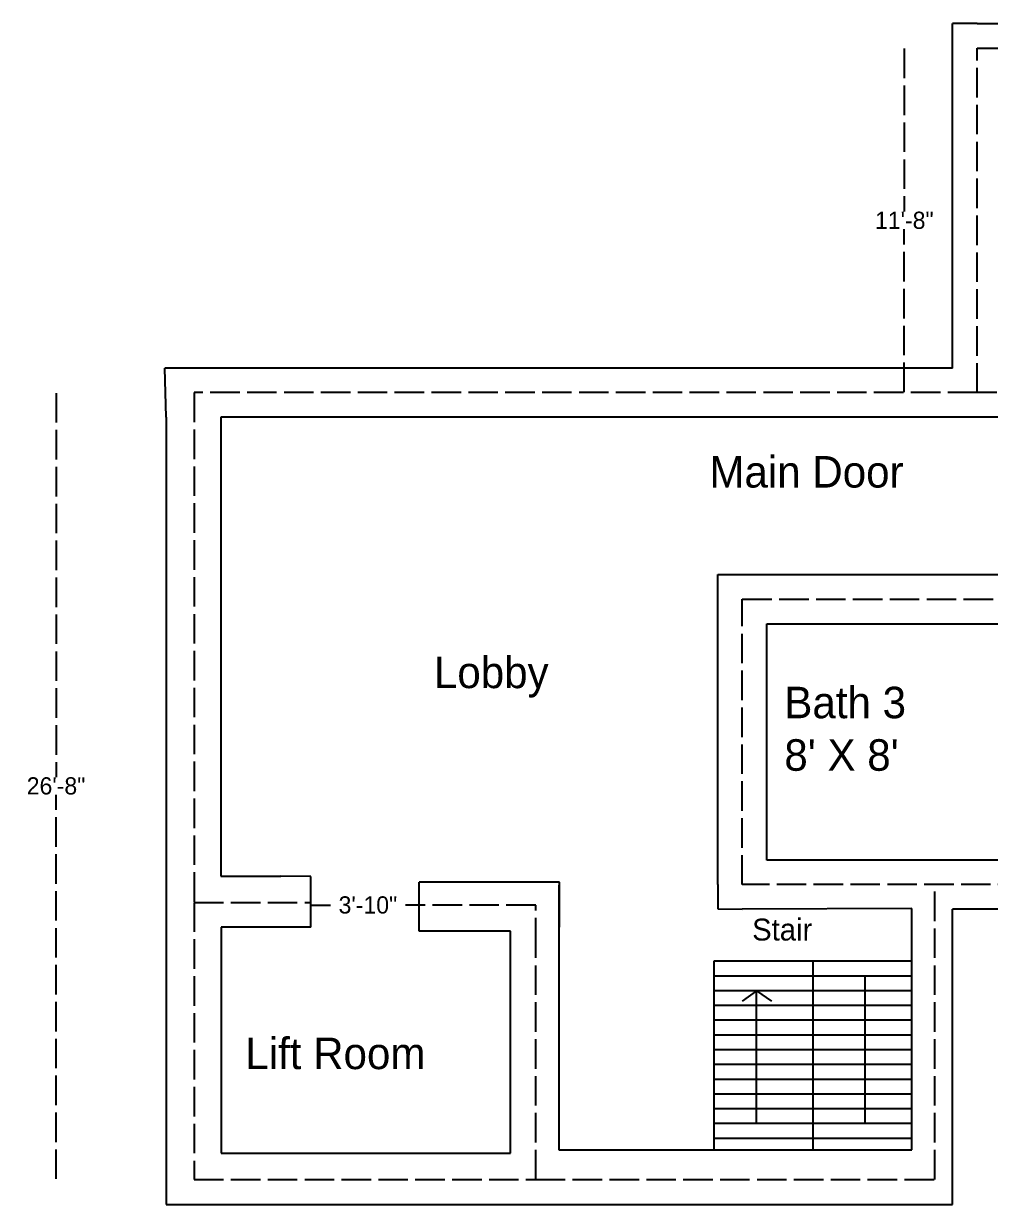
# Model space of a CAD drawing. Header units: inches. Extents: x -2112 to 1238, y 83 to 921.
# Drawn here: x -2112.4 to -1719.5, y 258.6 to 738.6 of the extents above; entities that cross this region are included whole.
import ezdxf

# ---------------------------------------------------------------- set-up
doc = ezdxf.new("R2010")
doc.units = ezdxf.units.IN
doc.header["$MEASUREMENT"] = 0
doc.linetypes.add('ACAD_ISO02W100', pattern=[15, 12, -3])
doc.dimstyles.new('Group Task', dxfattribs={"dimtxt": 7, "dimasz": 0.18, "dimexe": 0.18, "dimexo": 0.0625, "dimgap": 0.09, "dimtad": 0, "dimtih": 1, "dimtoh": 1, "dimdec": 0, "dimzin": 0, "dimdsep": 46, "dimlunit": 3, "dimtxsty": 'Standard', "dimcen": 0.09, "dimse1": 1, "dimse2": 1, "dimadec": 0, "dimazin": 0, "dimtfac": 1, "dimtdec": 0, "dimtofl": 0, "dimtmove": 0, "dimatfit": 3, "dimfxl": 1, "dimtolj": 1, "dimtzin": 0, "dimarcsym": 0})

# ---------------------------------------------------------------- blocks, each defined once
blk = doc.blocks.new('*D15')
at = {"color": 0, "linetype": 'ACAD_ISO02W100', "lineweight": -2}
for p, q in [((-1995.34, 380.3), (-1987.62, 380.3)), ((-1949.38, 380.3), (-1957.1, 380.3))]:
    blk.add_line(p, q, dxfattribs=at)
at = {"color": 0, "linetype": 'ACAD_ISO02W100'}
for points in [[(-1995.34, 380.33), (-1995.34, 380.27), (-1995.52, 380.3)], [(-1949.38, 380.33), (-1949.38, 380.27), (-1949.2, 380.3)]]:
    blk.add_solid(points, dxfattribs=at)
at = {"layer": 'Defpoints', "color": 0, "linetype": 'ACAD_ISO02W100'}
for p in [(-1995.52, 381.65), (-1949.2, 380.3), (-1949.2, 380.3)]:
    blk.add_point(p, dxfattribs=at)
at = {"color": 0, "linetype": 'ACAD_ISO02W100', "insert": (-1972.36, 380.3), "char_height": 7, "attachment_point": 5}
blk.add_mtext('\\A1;3\'-10"', dxfattribs=at)
blk = doc.blocks.new('*D17')
at = {"color": 0, "linetype": 'ACAD_ISO02W100', "lineweight": -2}
for p, q in [((-2099.22, 588.43), (-2099.22, 432.29)), ((-2099.22, 268.96), (-2099.22, 425.11))]:
    blk.add_line(p, q, dxfattribs=at)
at = {"color": 0, "linetype": 'ACAD_ISO02W100'}
for points in [[(-2099.25, 588.43), (-2099.19, 588.43), (-2099.22, 588.61)], [(-2099.25, 268.96), (-2099.19, 268.96), (-2099.22, 268.78)]]:
    blk.add_solid(points, dxfattribs=at)
at = {"layer": 'Defpoints', "color": 0, "linetype": 'ACAD_ISO02W100'}
for p in [(-2043.08, 588.61), (-2099.22, 268.78), (-2043.08, 268.78)]:
    blk.add_point(p, dxfattribs=at)
at = {"color": 0, "linetype": 'ACAD_ISO02W100', "insert": (-2099.22, 428.7), "char_height": 7, "attachment_point": 5}
blk.add_mtext('\\A1;26\'-8"', dxfattribs=at)
blk = doc.blocks.new('*D27')
at = {"color": 0, "linetype": 'ACAD_ISO02W100', "lineweight": -2}
for p, q in [((-1754.15, 728.43), (-1754.15, 662.2)), ((-1754.15, 588.79), (-1754.15, 655.02))]:
    blk.add_line(p, q, dxfattribs=at)
at = {"color": 0, "linetype": 'ACAD_ISO02W100'}
for points in [[(-1754.18, 728.43), (-1754.12, 728.43), (-1754.15, 728.61)], [(-1754.18, 588.79), (-1754.12, 588.79), (-1754.15, 588.61)]]:
    blk.add_solid(points, dxfattribs=at)
at = {"layer": 'Defpoints', "color": 0, "linetype": 'ACAD_ISO02W100'}
for p in [(-1724.49, 728.61), (-1754.15, 588.61), (-1724.49, 588.61)]:
    blk.add_point(p, dxfattribs=at)
at = {"color": 0, "linetype": 'ACAD_ISO02W100', "insert": (-1754.15, 658.61), "char_height": 7, "attachment_point": 5}
blk.add_mtext('\\A1;11\'-8"', dxfattribs=at)

msp = doc.modelspace()

# ---------------------------------------------------------------- linework, layer by layer
for p, q in [((-1724.49, 738.61), (-1734.49, 738.61)), ((-1734.49, 728.61), (-1734.49, 738.61)), ((-1724.49, 738.61), (-1666.06, 738.61)), ((-1734.49, 598.61), (-1734.49, 728.61)), ((-1734.49, 598.61), (-2055.01, 598.61)), ((-2054.49, 578.61), (-2055.01, 598.61)), ((-2054.49, 578.61), (-2054.49, 258.61)), ((-1734.49, 578.61), (-2032.2, 578.61)), ((-2032.2, 578.61), (-2032.2, 392.02)), ((-1704.06, 578.61), (-1734.49, 578.61)), ((-1830.06, 504.61), (-1830.06, 514.66)), ((-1830.06, 514.66), (-1820.06, 514.61)), ((-1820.06, 514.61), (-1714.06, 514.61)), ((-1830.06, 388.61), (-1830.06, 504.61)), ((-1810.06, 398.61), (-1810.06, 494.61)), ((-1810.06, 494.61), (-1714.06, 494.61)), ((-1704.06, 398.61), (-1810.06, 398.61)), ((-2032.2, 392.02), (-2007.79, 392.02)), ((-1995.52, 391.92), (-2007.79, 392.02)), ((-1995.52, 371.37), (-1995.52, 391.92)), ((-1894.49, 389.6), (-1951.52, 389.6)), ((-1951.52, 369.62), (-1951.52, 389.6)), ((-1894.49, 371.37), (-1894.49, 389.6)), ((-1894.68, 388.34), (-1894.68, 280.74)), ((-1830.06, 388.61), (-1830.06, 378.73)), ((-1830.06, 378.73), (-1820.06, 378.61)), ((-1751.15, 378.91), (-1820.06, 378.61)), ((-1751.15, 280.74), (-1751.15, 378.91)), ((-1734.49, 258.61), (-1734.49, 378.61)), ((-1704.06, 378.61), (-1734.49, 378.61)), ((-1995.52, 371.37), (-2032, 371.37)), ((-2032, 371.37), (-2032, 279.47)), ((-1914.31, 369.62), (-1951.52, 369.62)), ((-1914.31, 279.47), (-1914.31, 369.62)), ((-1751.15, 357.44), (-1831.6, 357.44)), ((-1831.6, 357.44), (-1831.6, 285.44)), ((-1791.37, 357.44), (-1791.37, 280.74)), ((-1751.15, 351.44), (-1831.6, 351.44)), ((-1770.18, 351.44), (-1770.18, 291.44)), ((-1751.15, 345.44), (-1831.6, 345.44)), ((-1814.22, 345.44), (-1820.12, 341.24)), ((-1814.22, 291.44), (-1814.22, 345.44)), ((-1814.22, 345.44), (-1808.16, 341.24)), ((-1751.15, 339.44), (-1831.6, 339.44)), ((-1751.15, 333.44), (-1831.6, 333.44)), ((-1751.15, 327.44), (-1831.6, 327.44)), ((-1751.15, 321.44), (-1831.6, 321.44)), ((-1751.15, 315.44), (-1831.6, 315.44)), ((-1751.15, 309.44), (-1831.6, 309.44)), ((-1751.15, 303.44), (-1831.6, 303.44)), ((-1751.15, 297.44), (-1831.6, 297.44)), ((-1751.15, 291.44), (-1831.6, 291.44)), ((-1770.18, 291.44), (-1814.22, 291.44)), ((-1751.15, 285.44), (-1831.6, 285.44)), ((-1831.6, 285.44), (-1831.6, 280.74)), ((-2032, 279.47), (-1914.31, 279.47)), ((-1894.68, 280.74), (-1751.15, 280.74)), ((-2054.49, 258.61), (-1734.49, 258.61))]:
    msp.add_line(p, q)
at = {"linetype": 'ACAD_ISO02W100'}
for p, q in [((-1724.49, 588.61), (-1724.49, 728.61)), ((-1724.49, 728.61), (-1656.06, 728.61)), ((-2055.01, 598.61), (-2055.01, 598.61)), ((-1724.49, 588.61), (-2043.08, 588.61)), ((-2043.08, 588.61), (-2043.08, 381.38)), ((-1656.49, 588.61), (-1724.49, 588.61)), ((-1820.06, 388.61), (-1820.06, 504.61)), ((-1820.06, 504.61), (-1704.06, 504.61)), ((-1704.06, 388.61), (-1820.06, 388.61)), ((-1741.74, 268.78), (-1741.74, 388.61)), ((-2043.08, 381.38), (-1995.71, 381.38)), ((-2043.08, 381.38), (-2043.08, 268.78)), ((-1904.08, 380.3), (-1949.2, 380.3)), ((-1904.08, 363.11), (-1904.08, 380.3)), ((-1904.08, 268.78), (-1904.08, 363.11)), ((-2043.08, 268.78), (-1904.08, 268.78)), ((-1904.08, 268.78), (-1741.74, 268.78))]:
    msp.add_line(p, q, dxfattribs=at)

# ---------------------------------------------------------------- texts
at = {"attachment_point": 1}
for s, insert, char_height, width in [('Main Door', (-1833.45, 562.82), 12.805, 13509.5662), ('Lobby', (-1945.5, 481.29), 12.805, 13509.5662), ("Bath 3 \\P8' X 8'", (-1802.96, 469.04), 12.805, 13509.5662), ('Stair', (-1816.07, 374.78), 8.906, 5507.8616), ('Lift Room', (-2022.23, 326.4), 12.805, 13509.5662)]:
    msp.add_mtext(s, dxfattribs=dict(at, insert=insert, char_height=char_height, width=width))

# ---------------------------------------------------------------- dimensions: what is measured, and where the dimension line sits
at = {"linetype": 'ACAD_ISO02W100'}
for base, p1, p2, picture, middle in [((-1754.15, 588.61), (-1724.49, 728.61), (-1724.49, 588.61), '*D27', (-1754.15, 658.61)), ((-2099.22, 268.78), (-2043.08, 588.61), (-2043.08, 268.78), '*D17', (-2099.22, 428.7))]:
    dim = msp.add_linear_dim(base=base, p1=p1, p2=p2, angle=90, dimstyle='Group Task', dxfattribs=at)
    dim.commit()
    dim.dimension.update_dxf_attribs({"geometry": picture, "text_midpoint": middle})
dim = msp.add_linear_dim(base=(-1949.2, 380.3), p1=(-1995.52, 381.65), p2=(-1949.2, 380.3), dimstyle='Group Task', dxfattribs=at)
dim.commit()
dim.dimension.update_dxf_attribs({"geometry": '*D15', "text_midpoint": (-1972.36, 380.3)})

doc.saveas('drawing.dxf')
